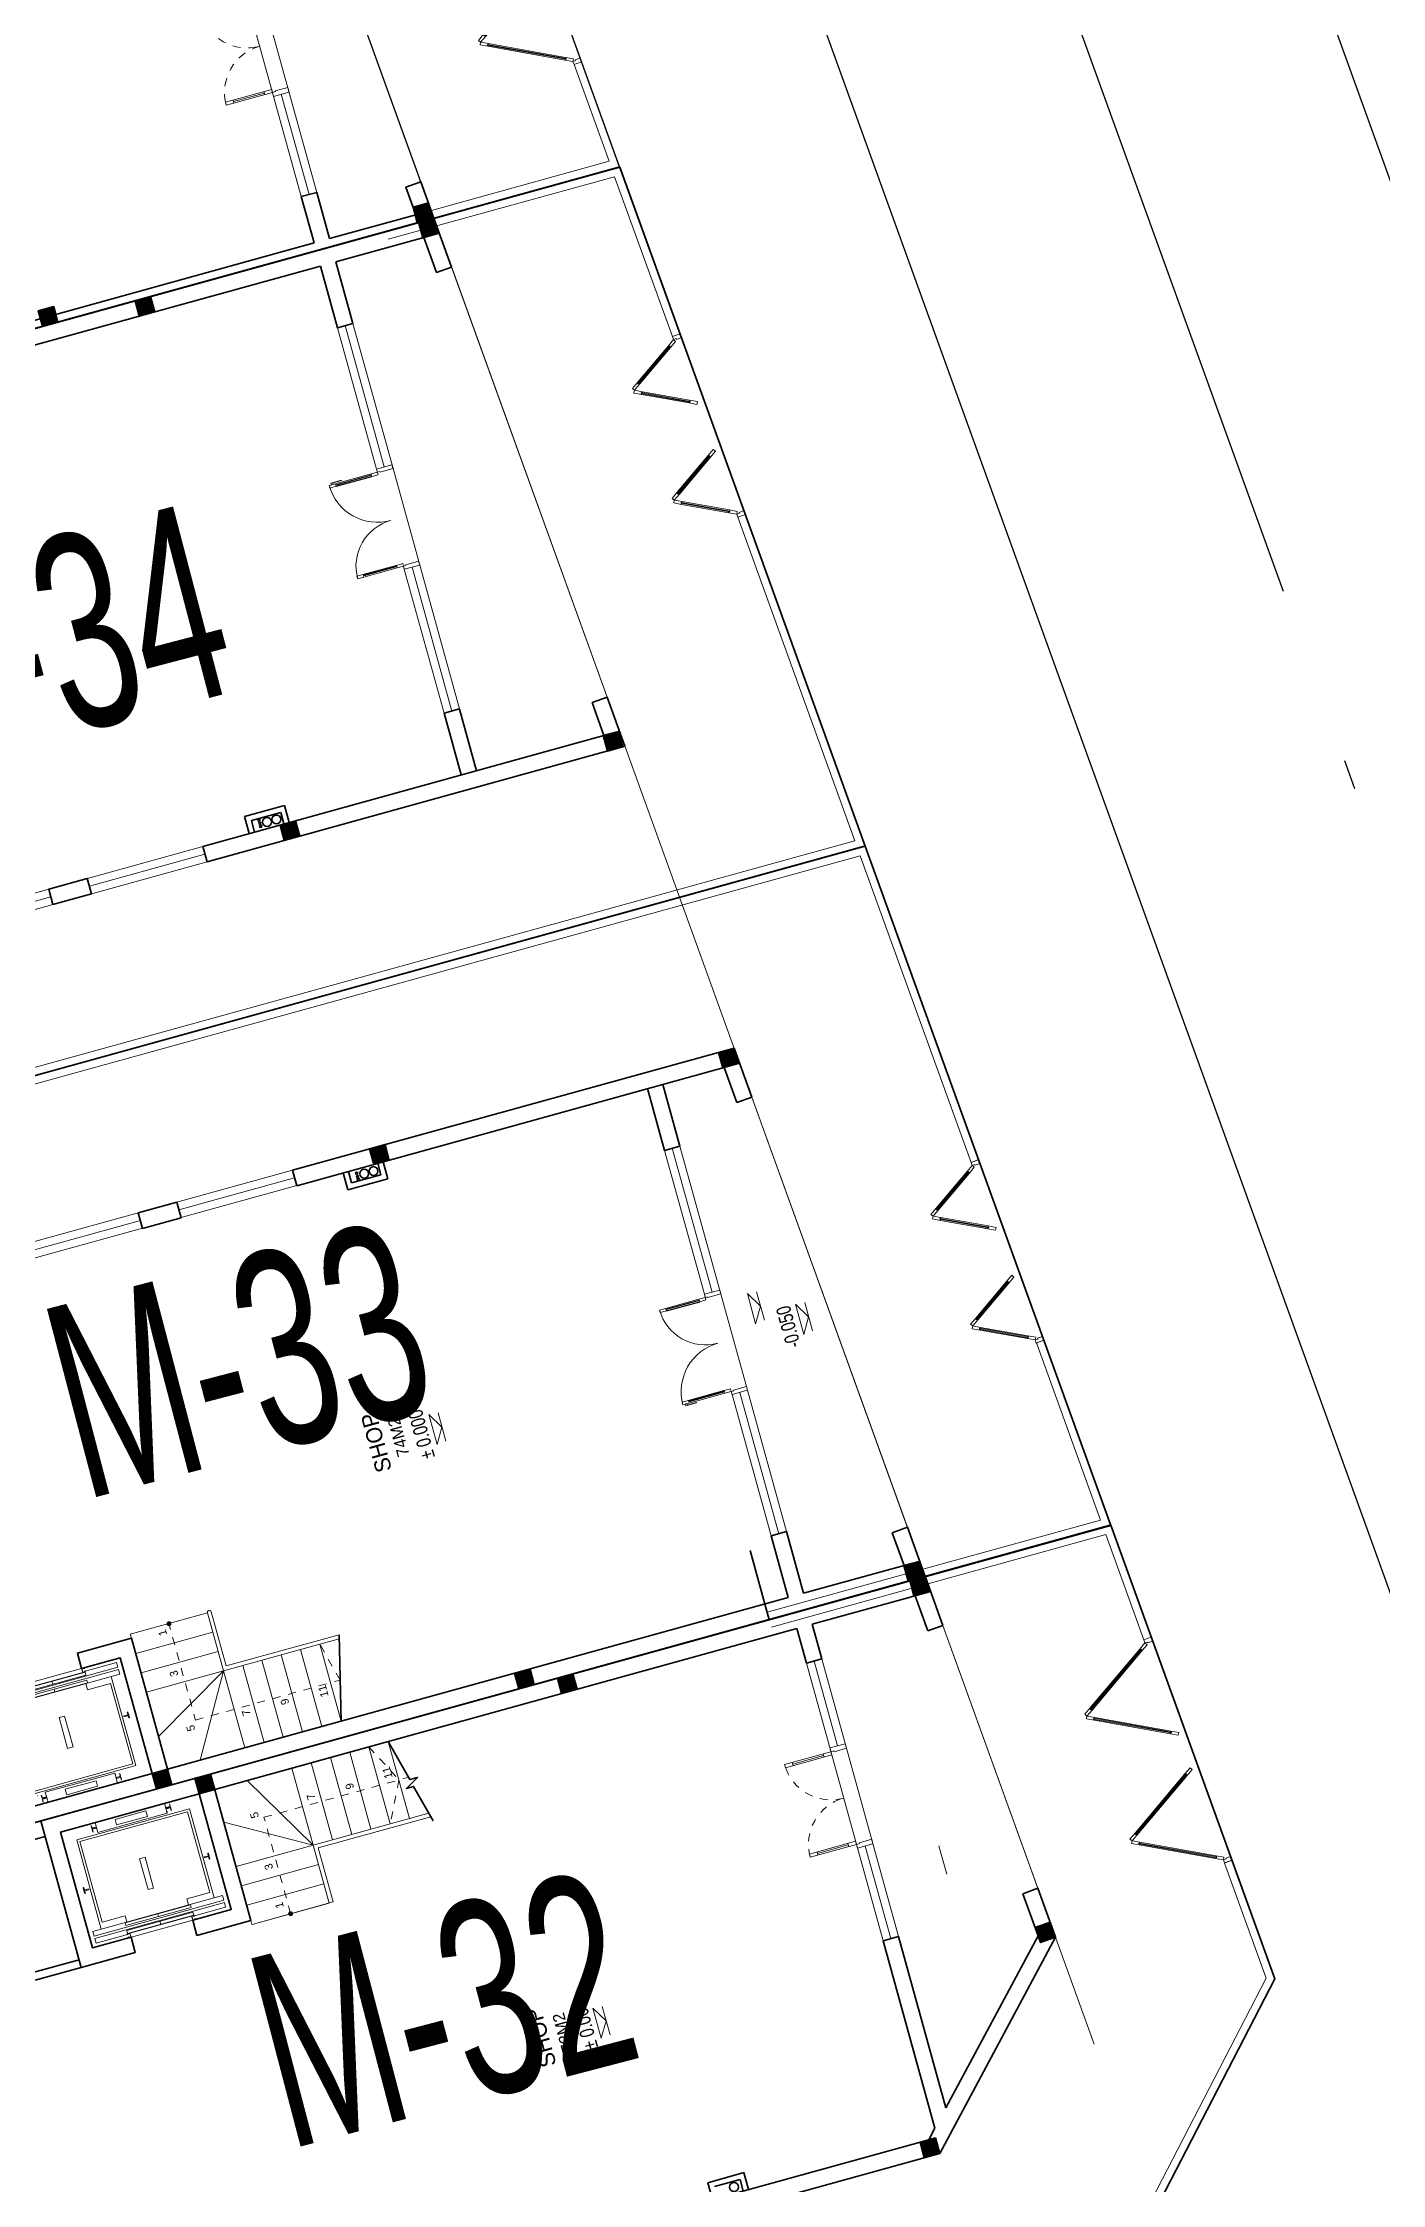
# Model space of a CAD drawing. Header units: metres. Extents: x 568006 to 1139366, y 2064802 to 4131555.
# Drawn here: x 569965.82 to 569982.56, y 2065088.68 to 2065115.45 of the extents above; entities that cross this region are included whole.
import ezdxf
from ezdxf.enums import TextEntityAlignment as Align
from ezdxf.xclip import XClip

# ---------------------------------------------------------------- set-up
doc = ezdxf.new("R2010")
doc.units = ezdxf.units.M
doc.header["$XCLIPFRAME"] = 0
for name, pattern in [('$AUDIT_BAD_LTYPE2', [0]), ('ACAD_ISO10W100', [18.5, 12, -3, 0.5, -3]), ('HIDDEN', [0.375, 0.25, -0.125]), ('HIDDEN2', [0.1875, 0.125, -0.0625])]:
    doc.linetypes.add(name, pattern=pattern)
doc.layers.get('0').update_dxf_attribs({"linetype": 'CONTINUOUS'})
for name, color, linetype, lineweight in [('-CONCRETE', 1, 'CONTINUOUS', 35), ('-DIM', 9, 'CONTINUOUS', 13), ('-DOOR', 137, 'CONTINUOUS', 9), ('-HATCH', 8, 'CONTINUOUS', 5), ('-KH', 143, 'CONTINUOUS', 13), ('-LINE1', 7, 'CONTINUOUS', 18), ('-LINE2', 252, 'CONTINUOUS', 9), ('-TEXT', 7, 'CONTINUOUS', 15), ('-WALL', 4, 'CONTINUOUS', 35), ('hung-demlonha', 7, 'CONTINUOUS', 15)]:
    doc.layers.add(name, color=color, linetype=linetype, lineweight=lineweight)
for name, color, linetype in [('12. NET DIM', 7, 'CONTINUOUS'), ('APOLIC', 7, 'CONTINUOUS'), ('datOlienke', 42, 'CONTINUOUS'), ('ghi_chu', 7, 'CONTINUOUS'), ('LogDg', 7, 'CONTINUOUS'), ('LoLK', 6, 'CONTINUOUS'), ('TEXT25', 2, 'CONTINUOUS'), ('TimDg', 222, 'CONTINUOUS'), ('ViaHeS', 32, 'CONTINUOUS')]:
    doc.layers.add(name, color=color, linetype=linetype)
doc.styles.add('1', font='arial.ttf')
doc.styles.add('kieuchuDim', font='arial.ttf', dxfattribs={"width": 0.75})
doc.styles.add('QH1', font='arialbd.ttf', dxfattribs={"width": 0.8})
doc.styles.add('SVN_AVO_thuong', font='')
doc.styles.add('T1', font='', dxfattribs={"height": 200})
doc.styles.get('SVN_AVO_thuong').set_extended_font_data('SVN-Avo')
doc.styles.get('T1').set_extended_font_data('VNgeometric Light')

# ---------------------------------------------------------------- blocks, each defined once
blk = doc.blocks.new('C2')
at = {"layer": '-LINE1', "lineweight": 18}
blk.add_line((191910, -38809), (191841, -38737), dxfattribs=at)
at = {"ltscale": 100}
for p, q in [((191812, -37952), (192387, -38121)), ((192397, -38087), (191821, -37918)), ((191847, -38612), (191705, -38029)), ((191739, -38021), (191881, -38604))]:
    blk.add_line(p, q, dxfattribs=at)
for points in [[(191716, -37924), (191739, -38021), (191727, -38024), (191725, -38014), (191715, -38016), (191717, -38026), (191705, -38029), (191682, -37932)], [(191716, -37924), (191812, -37952), (191815, -37940), (191805, -37937), (191808, -37927), (191818, -37930), (191821, -37918), (191725, -37890)], [(192394, -38099), (192403, -38102), (192400, -38111), (192391, -38109), (192387, -38121), (192483, -38149), (192493, -38115), (192397, -38087)], [(191902, -38728), (191895, -38735), (191870, -38709), (191841, -38737), (191910, -38809), (191947, -38775)], [(191859, -38609), (191861, -38619), (191871, -38616), (191869, -38607), (191881, -38604), (191904, -38701), (191870, -38709), (191847, -38612)]]:
    blk.add_lwpolyline(points, close=True, dxfattribs=at)
at = {"color": 8, "ltscale": 100}
for points in [[(191808, -37927), (191805, -37937), (192400, -38111), (192403, -38102)], [(191715, -38016), (191725, -38014), (191871, -38616), (191861, -38619)]]:
    blk.add_lwpolyline(points, close=True, dxfattribs=at)
blk = doc.blocks.new('sđfgdgđ')
at = {"layer": '-KH'}
blk.add_line((1.706, -2.649), (1.804, -3.004), dxfattribs=at)
blk.add_lwpolyline([(1.693, -3.046), (1.59, -2.67), (1.755, -2.827)], close=True, dxfattribs=at)
blk.add_solid([(1.755, -2.827), (1.641, -2.858), (1.693, -3.046), (1.755, -2.827)], dxfattribs=at)
at = {"layer": '-LINE1'}
for p, q in [((-15.302, -2.256), (3.001, 2.8)), ((3.001, 2.8), (4.386, -1.03)), ((4.48, -0.996), (4.386, -1.03)), ((5.297, -3.253), (5.203, -3.287)), ((5.203, -3.287), (6.003, -5.5)), ((6.003, -5.5), (1.837, -6.651))]:
    blk.add_line(p, q, dxfattribs=at)
at = {"layer": '-WALL'}
for p, q in [((-15.425, -2.186), (3.064, 2.921)), ((3.064, 2.921), (6.134, -5.568)), ((6.134, -5.568), (-13.028, -10.861)), ((1.864, -6.747), (1.624, -5.88))]:
    blk.add_line(p, q, dxfattribs=at)
at = {"layer": '-DOOR', "yscale": 0.001, "zscale": 0.001}
for p, xscale, rotation in [((-184.596, 49.854), -0.001, 153.5144509774252), ((-107.506, -163.289), 0.001, 66.25410673547186)]:
    blk.add_blockref('C2', p, dxfattribs=dict(at, xscale=xscale, rotation=rotation))
blk = doc.blocks.new('fdfdgfghf')
at = {"layer": '-LINE1'}
for p, q in [((1, 7.435), (-1.833, 6.652)), ((1.723, 5.436), (1, 7.435)), ((1.817, 5.47), (1.723, 5.436)), ((2.633, 3.213), (2.539, 3.179)), ((4.002, -0.866), (2.539, 3.179)), ((-14.286, -5.918), (4.002, -0.866))]:
    blk.add_line(p, q, dxfattribs=at)
at = {"layer": '-WALL'}
for p, q in [((1.063, 7.556), (-16.752, 2.634)), ((4.133, -0.933), (1.063, 7.556)), ((-14.355, -6.041), (4.133, -0.933))]:
    blk.add_line(p, q, dxfattribs=at)
at = {"layer": '-DOOR', "yscale": 0.0009999999999999998, "zscale": 0.0009999999999999998}
for p, xscale, rotation in [((-187.26, 56.321), -0.0009999999999999998, 153.514450976141), ((-110.169, -156.822), 0.0009999999999999998, 66.25410673418784)]:
    blk.add_blockref('C2', p, dxfattribs=dict(at, xscale=xscale, rotation=rotation))
blk = doc.blocks.new('CONG2')
at = {"layer": '-LINE1', "lineweight": 18}
blk.add_line((257137, -126793), (257137, -126693), dxfattribs=at)
at = {"ltscale": 100}
for p, q in [((255907, -126606), (256397, -125757)), ((256427, -125775), (255937, -126623)), ((256527, -125775), (257017, -126623)), ((257047, -126606), (256557, -125757))]:
    blk.add_line(p, q, dxfattribs=at)
at = {"color": 8, "ltscale": 100}
for points in [[(256412, -125755), (256421, -125760), (255921, -126626), (255912, -126621)], [(256541, -125755), (256533, -125760), (257033, -126626), (257041, -126621)]]:
    blk.add_lwpolyline(points, close=True, dxfattribs=at)
at = {"ltscale": 100}
for points in [[(256477, -125688), (256427, -125775), (256416, -125768), (256421, -125760), (256412, -125755), (256407, -125763), (256397, -125757), (256447, -125671)], [(256477, -125688), (256527, -125775), (256538, -125768), (256533, -125760), (256541, -125755), (256546, -125763), (256557, -125757), (256507, -125671)], [(255917, -126612), (255912, -126621), (255921, -126626), (255926, -126617), (255937, -126623), (255887, -126710), (255857, -126693), (255907, -126606)], [(257036, -126612), (257041, -126621), (257033, -126626), (257028, -126617), (257017, -126623), (257067, -126710), (257097, -126693), (257047, -126606)], [(257087, -126728), (257097, -126728), (257097, -126693), (257137, -126693), (257137, -126793), (257087, -126793)]]:
    blk.add_lwpolyline(points, close=True, dxfattribs=at)
blk = doc.blocks.new('sfffsfsf')
at = {"layer": '-KH'}
blk.add_line((2.081, -1.943), (1.982, -1.589), dxfattribs=at)
at = {"layer": '-LINE1', "linetype": 'Continuous', "ltscale": 10}
for p, q in [((-0.109, 1.146), (4.069, 2.302)), ((4.069, 2.302), (4.545, 0.986)), ((4.545, 0.986), (4.638, 1.02)), ((5.553, -1.802), (5.646, -1.768)), ((5.553, -1.802), (6.074, -3.242)), ((6.074, -3.242), (2.995, -9.201))]:
    blk.add_line(p, q, dxfattribs=at)
at = {"layer": '-WALL'}
for p, q in [((-15.027, -2.876), (4.131, 2.422)), ((4.131, 2.422), (6.183, -3.251)), ((6.183, -3.251), (3.064, -9.285))]:
    blk.add_line(p, q, dxfattribs=at)
at = {"layer": '-DOOR', "yscale": 0.0009880931319349857, "zscale": 0.0009880931319349857}
for p, xscale, rotation in [((-26.759, -280.52), 0.0009880931319349857, 109.8842788482779), ((-198.584, 194.549), -0.0009880931319349855, 109.8842788483019)]:
    blk.add_blockref('CONG2', p, dxfattribs=dict(at, xscale=xscale, rotation=rotation))
blk = doc.blocks.new('A$C5C575821')
at = {"layer": '-CONCRETE'}
h = blk.add_hatch(color=256, dxfattribs=at)
h.dxf.hatch_style = 1
h.paths.add_polyline_path([(0, 200), (0, 0), (200, 0), (200, 200)])
blk.add_lwpolyline([(0, 0), (200, 0), (200, 200), (0, 200)], close=True, dxfattribs=at)
blk = doc.blocks.new('*U232')
for p, q in [((-1210, 500), (-1250, 500)), ((-1230, 100), (-1230, 500)), ((-90, 500), (-50, 500)), ((-70, 100), (-70, 500)), ((-1210, 100), (-1250, 100)), ((-90, 100), (-50, 100))]:
    blk.add_line(p, q)
for points in [[(-1250, 0), (-1210, 0), (-1210, 600), (-1250, 600)], [(-50, 0), (-90, 0), (-90, 600), (-50, 600)], [(-1300, -200), (-1240, -200), (-1240, -40), (-1250, -40), (-1250, 0), (-1300, 0)], [(0, -200), (-60, -200), (-60, -40), (-50, -40), (-50, 0), (0, 0)]]:
    blk.add_lwpolyline(points, close=True)
at = {"linetype": 'HIDDEN', "ltscale": 0.1}
for centre, start, end in [((-1250, 0), 0, 90), ((-50, 0), 90, 180)]:
    blk.add_arc(centre, 600, start, end, dxfattribs=at)
blk = doc.blocks.new('A$C5B127434')
at = {"layer": '-DOOR'}
blk.add_lwpolyline([(700, 3934), (4600, 3934), (4600, 3734), (700, 3734)], close=True, dxfattribs=at)
blk.add_lwpolyline([(700, 3834), (2000, 3834)], dxfattribs=at)
at = {"layer": '-LINE1', "linetype": 'Continuous', "ltscale": 10}
blk.add_line((1383, 207), (1391, 108), dxfattribs=at)
blk.add_lwpolyline([(100, 3034), (100, 108), (1383, 207)], dxfattribs=at)
at = {"layer": '-WALL'}
for p, q in [((0, 2407), (0, 16484)), ((100, 3934), (100, 9184)), ((700, 3934), (100, 3934)), ((700, 3734), (700, 3934)), ((700, 3734), (100, 3734)), ((100, 2616), (100, 3734))]:
    blk.add_line(p, q, dxfattribs=at)
blk.add_lwpolyline([(100, 2616), (465, 2644), (480, 2444), (0, 2407)], dxfattribs=at)
at = {"layer": '12. NET DIM'}
blk.add_lwpolyline([(6015, 465), (11000, 5851), (11000, 18484), (0, 18484), (0, 0)], close=True, dxfattribs=at)
blk.add_lwpolyline([(480, 2444), (4851, 2783)], dxfattribs=at)
at = {"layer": '-DOOR'}
blk.add_blockref('*U232', (3300, 3934), dxfattribs=at)
at = {"layer": '-DOOR', "xscale": -1, "rotation": 4.42525478137429}
blk.add_blockref('CONG2', (247978, 146363), dxfattribs=at)
at = {"layer": '-WALL'}
for p in [(0, 7284), (0, 2423)]:
    blk.add_blockref('A$C5C575821', p, dxfattribs=at)
blk = doc.blocks.new('*U231')
for points in [[(22, 564), (22, 734), (50, 734), (50, 706), (27, 706), (27, 564)], [(0, 0), (50, 0), (50, -40), (60, -40), (60, -246), (0, -246)], [(1599, 0), (1549, 0), (1549, -40), (1539, -40), (1539, -246), (1599, -246)]]:
    blk.add_lwpolyline(points, close=True)
for points in [[(50, 670), (90, 670), (90, 770), (50, 770), (50, 670)], [(50, 673), (50, 100)], [(1549, 629), (1509, 629), (1509, 729), (1549, 729), (1549, 629)], [(1549, 632), (1549, 100)], [(50, 100), (90, 100), (90, 0), (50, 0), (50, 100)], [(1549, 100), (1509, 100), (1509, 0), (1549, 0), (1549, 100)]]:
    blk.add_lwpolyline(points)
at = {"ltscale": 0.3}
for points in [[(820, 0, 0.414214), (50, 770, 0.414214)], [(820, 0, -0.414214), (1549, 729, -0.414214)]]:
    blk.add_lwpolyline(points, format="xyb", dxfattribs=at)
at = {"layer": 'APOLIC', "linetype": '$AUDIT_BAD_LTYPE2'}
for p, q in [((70, 100), (70, 670)), ((90, 670), (90, 100)), ((1509, 629), (1509, 100)), ((1529, 100), (1529, 629))]:
    blk.add_line(p, q, dxfattribs=at)
blk = doc.blocks.new('M34')
at = {"layer": '-CONCRETE'}
for centre, radius in [((280, 4564, 0), 55), ((249, 4655, 0), 13), ((291, 4655, 0), 13), ((329, 4655, 0), 13), ((280, 4443, 0), 55)]:
    blk.add_circle(centre, radius, dxfattribs=at)
at = {"layer": '-DOOR'}
for p, q in [((99, 8919), (99, 7418)), ((-1, 6919), (-1, 7419)), ((199, 6919), (199, 7419)), ((99, 6918), (99, 5419)), ((1000, 2068), (2867, 2068)), ((2867, 1968), (1000, 1968)), ((4167, 2068), (6000, 2069)), ((4167, 1968), (6000, 1969)), ((1000, 1868), (4167, 1868)), ((4167, 1868), (6000, 1869))]:
    blk.add_line(p, q, dxfattribs=at)
blk.add_lwpolyline([(199, 5419), (199, 8919), (-1, 8919), (-1, 5419)], close=True, dxfattribs=at)
blk.add_lwpolyline([(650, 50), (6350, 491)], dxfattribs=at)
at = {"layer": '-WALL', "linetype": 'Continuous', "ltscale": 10}
for p, q in [((7000, 542), (7000, 14619)), ((6800, 2069), (6800, 8919)), ((0, 5419), (0, 0)), ((200, 5419), (200, 216)), ((200, 2069), (1000, 2069)), ((6000, 2069), (6800, 2069)), ((200, 1869), (1000, 1869)), ((6000, 1869), (6800, 1869)), ((6800, 727), (6800, 1869)), ((6335, 691), (6800, 727)), ((6350, 491), (7000, 542)), ((0, 0), (650, 50)), ((200, 216), (635, 250))]:
    blk.add_line(p, q, dxfattribs=at)
at = {"layer": '-WALL', "color": 250}
for p, q in [((200, 7418), (0, 7418)), ((200, 6918), (0, 6918))]:
    blk.add_line(p, q, dxfattribs=at)
at = {"layer": '-WALL'}
for p, q in [((199, 5419), (-1, 5419)), ((0, 5419), (200, 5419)), ((420, 4818), (200, 4818)), ((420, 4298), (420, 4818)), ((350, 4748), (200, 4748)), ((350, 4368), (350, 4748)), ((350, 4368), (200, 4368)), ((420, 4298), (200, 4298)), ((1000, 2069), (1000, 1868)), ((6000, 2069), (6000, 1868)), ((6200, 1869), (6200, 1868))]:
    blk.add_line(p, q, dxfattribs=at)
blk.add_lwpolyline([(0, 7418), (200, 7418), (200, 6918), (0, 6918)], close=True, dxfattribs=at)
for points in [[(6350, 491), (6335, 691)], [(650, 50), (635, 250)]]:
    blk.add_lwpolyline(points, dxfattribs=at)
at = {"layer": 'LoLK'}
blk.add_lwpolyline([(7000, -1865), (7000, 16619), (-2000, 16619), (-2000, -2562)], close=True, dxfattribs=at)
at = {"layer": '-DOOR', "xscale": -0.8130081300813009, "yscale": 0.8130081300813009, "zscale": 0.8130081300813009}
blk.add_blockref('*U231', (4167, 2069), dxfattribs=at)
at = {"layer": '-WALL'}
for p in [(0, 4218), (6800, 4218), (6800, 542), (0, 26)]:
    blk.add_blockref('A$C5C575821', p, dxfattribs=at)
blk = doc.blocks.new('X-5M-DH-2-CORE$0$A$C75E80C28')
at = {"layer": '-LINE2', "linetype": 'Continuous', "ltscale": 2}
for p, q in [((-731, -149), (731, -149)), ((-731, -1305), (-731, -149)), ((-700, -179), (700, -179)), ((-700, -1225), (-700, -179)), ((-557, -113), (-560, -113)), ((-510, -22), (-510, -51)), ((-507, -22), (-510, -22)), ((-510, -109), (-510, -79)), ((-507, -22), (-507, -51)), ((-507, -109), (-507, -79)), ((-456, -57), (-501, -57)), ((-456, -60), (-501, -60)), ((-456, -70), (-501, -70)), ((-456, -73), (-501, -73)), ((-453, -63), (-453, -67)), ((-450, -63), (-450, -67)), ((450, -63), (450, -67)), ((453, -63), (453, -67)), ((456, -57), (501, -57)), ((456, -60), (501, -60)), ((456, -70), (501, -70)), ((456, -73), (501, -73)), ((457, -113), (460, -113)), ((507, -22), (510, -22)), ((507, -22), (507, -51)), ((507, -109), (507, -79)), ((510, -22), (510, -51)), ((510, -109), (510, -79)), ((700, -1225), (700, -179)), ((731, -1305), (731, -149)), ((840, -1305), (-840, -1305)), ((-840, -1365), (-840, -1305)), ((-700, -1225), (-400, -1225)), ((425, -1309), (-425, -1309)), ((-425, -1343), (-425, -1309)), ((-400, -1305), (-400, -1225)), ((0, -1309), (0, -1343)), ((700, -1225), (400, -1225)), ((400, -1305), (400, -1225)), ((425, -1343), (425, -1309)), ((840, -1365), (840, -1305)), ((840, -1365), (-840, -1365)), ((840, -1395), (-840, -1395)), ((-840, -1395), (-840, -1455)), ((-840, -1455), (-435, -1455)), ((-435, -1450), (-435, -1460)), ((-435, -1450), (-400, -1450)), ((-435, -1460), (-425, -1460)), ((-435, -1490), (-435, -1500)), ((-435, -1490), (-425, -1490)), ((-435, -1500), (-400, -1500)), ((-433, -1452), (-433, -1458)), ((-433, -1452), (-402, -1452)), ((-433, -1458), (-425, -1458)), ((-433, -1492), (-433, -1498)), ((-433, -1492), (-425, -1492)), ((-433, -1498), (-402, -1498)), ((430, -1406), (-430, -1406)), ((-430, -1406), (-430, -1446)), ((430, -1446), (-430, -1446)), ((425, -1343), (-425, -1343)), ((-425, -1458), (-425, -1460)), ((-425, -1490), (-425, -1492)), ((-402, -1452), (-402, -1498)), ((400, -1450), (-400, -1450)), ((-400, -1450), (-400, -1500)), ((0, -1406), (0, -1446)), ((400, -1450), (400, -1500)), ((435, -1450), (400, -1450)), ((435, -1500), (400, -1500)), ((402, -1452), (402, -1498)), ((433, -1452), (402, -1452)), ((433, -1498), (402, -1498)), ((433, -1458), (425, -1458)), ((425, -1458), (425, -1460)), ((435, -1460), (425, -1460)), ((425, -1490), (425, -1492)), ((435, -1490), (425, -1490)), ((433, -1492), (425, -1492)), ((430, -1406), (430, -1446)), ((433, -1452), (433, -1458)), ((433, -1492), (433, -1498)), ((435, -1450), (435, -1460)), ((840, -1455), (435, -1455)), ((435, -1490), (435, -1500)), ((840, -1395), (840, -1455))]:
    blk.add_line(p, q, dxfattribs=at)
for points in [[(-450, 0), (-450, -130), (450, -130), (450, 0)], [(-200, -29), (200, -29), (200, -101), (-200, -101)], [(-36, -584), (36, -584), (36, -984), (-36, -984)]]:
    blk.add_lwpolyline(points, close=True, dxfattribs=at)
for points in [[(-780, -789), (-751, -789, 0.414214), (-750, -788), (-750, -784), (-750, -780, 0.414214), (-751, -779), (-780, -779, -0.256978), (-784, -782), (-798, -782, -0.414214), (-801, -779), (-804, -750, 0.414214), (-807, -746), (-812, -746), (-812, -784), (-812, -822), (-807, -822, 0.414214), (-804, -818), (-801, -789, -0.414214), (-798, -786), (-784, -786, -0.256978), (-780, -789)], [(780, -789), (751, -789, -0.414214), (750, -788), (750, -784), (750, -780, -0.414214), (751, -779), (780, -779, 0.256978), (784, -782), (798, -782, 0.414214), (801, -779), (804, -750, -0.414214), (807, -746), (812, -746), (812, -784), (812, -822), (807, -822, -0.414214), (804, -818), (801, -789, 0.414214), (798, -786), (784, -786, 0.256978), (780, -789)]]:
    blk.add_lwpolyline(points, format="xyb", dxfattribs=at)
for centre, radius, start, end in [((-501, -51), 9.4, 180, 270), ((-501, -79), 9.4, 90, 180), ((-501, -51), 6.2, 180, 270), ((-501, -79), 6.2, 90, 180), ((-456, -63), 6.2, 360, 90), ((-456, -63), 3, 360, 90), ((-456, -67), 6.2, 270, 360), ((-456, -67), 3, 270, 360), ((456, -63), 6.2, 90, 180), ((456, -67), 6.2, 180, 270), ((456, -63), 3, 90, 180), ((456, -67), 3, 180, 270), ((501, -51), 6.2, 270, 360), ((501, -51), 9.4, 270, 360), ((501, -79), 9.4, 360, 90), ((501, -79), 6.2, 360, 90)]:
    blk.add_arc(centre, radius, start, end, dxfattribs=at)
blk = doc.blocks.new('A$C3F71457E')
at = {"layer": '-CONCRETE'}
blk.add_lwpolyline([(0, -100), (0, 400), (-1500, 400), (-1500, -1400), (0, -1400), (0, -900), (200, -900), (200, -1600), (-1700, -1600), (-1700, 600), (200, 600), (200, -100), (0, -100)], dxfattribs=at)
at = {"layer": '-LINE1'}
blk.add_line((0, -900), (0, -100), dxfattribs=at)
at = {"color": 2, "rotation": 90}
blk.add_blockref('X-5M-DH-2-CORE$0$A$C75E80C28', (-1500, -500), dxfattribs=at)
blk = doc.blocks.new('M33')
at = {"layer": '-HATCH', "true_color": 0x8c8896}
h = blk.add_hatch(color=252, dxfattribs=at)
h.dxf.hatch_style = 1
edge = h.paths.add_edge_path()
edge.add_arc((1950, 9269), 24.6, 0, 360)
at = {"layer": '-CONCRETE'}
for centre, radius in [((6671, 5506, 0), 13), ((6720, 5416, 0), 55), ((6709, 5506, 0), 13), ((6751, 5506, 0), 13), ((6720, 5295, 0), 55)]:
    blk.add_circle(centre, radius, dxfattribs=at)
at = {"layer": '-DOOR'}
for p, q in [((6901, 9770), (6901, 8270)), ((6801, 7770), (6801, 8270)), ((7001, 7770), (7001, 8270)), ((6901, 7770), (6901, 6270)), ((2833, 1720), (1000, 1720)), ((2833, 1620), (1000, 1620)), ((6000, 1720), (4133, 1720)), ((4133, 1620), (6000, 1620)), ((2833, 1520), (1000, 1520)), ((6000, 1520), (2833, 1520))]:
    blk.add_line(p, q, dxfattribs=at)
blk.add_lwpolyline([(6801, 6270), (6801, 9770), (7001, 9770), (7001, 6270)], close=True, dxfattribs=at)
at = {"layer": '-KH', "linetype": 'HIDDEN2', "ltscale": 5}
blk.add_line((700, 7394), (1200, 7519), dxfattribs=at)
at = {"layer": '-KH'}
for p, q in [((3593, 5324), (3225, 5324)), ((3699, 539), (3331, 539))]:
    blk.add_line(p, q, dxfattribs=at)
at = {"layer": '-KH', "linetype": 'HIDDEN2', "ltscale": 5}
blk.add_lwpolyline([(1974, 9269), (700, 9269), (700, 7394)], dxfattribs=at)
at = {"layer": '-KH'}
for points in [[(3214, 5442), (3604, 5442), (3409, 5324)], [(3320, 657), (3710, 657), (3515, 539)]]:
    blk.add_lwpolyline(points, close=True, dxfattribs=at)
blk.add_circle((1950, 9269), 24.6, dxfattribs=at)
for points in [[(3409, 5324), (3409, 5442), (3214, 5442), (3409, 5324)], [(3515, 539), (3515, 657), (3320, 657), (3515, 539)]]:
    blk.add_solid(points, dxfattribs=at)
at = {"layer": '-LINE1'}
for p, q in [((1200, 8769), (623, 9769)), ((1200, 9769), (1200, 8769)), ((1450, 8769), (1450, 9769)), ((1700, 8769), (1700, 9769)), ((1900, 9770), (1950, 9770)), ((1950, 9770), (1950, 8769)), ((1200, 8769), (200, 9346)), ((1200, 7269), (1200, 8769)), ((1200, 8769), (1950, 8769)), ((1250, 7256), (1250, 8719)), ((1250, 8719), (1950, 8719))]:
    blk.add_line(p, q, dxfattribs=at)
at = {"layer": '-LINE1', "lineweight": 18}
for p, q in [((1200, 8769), (200, 8769)), ((1200, 8519), (200, 8519)), ((1200, 8269), (200, 8269)), ((1200, 8019), (200, 8019)), ((1200, 7769), (200, 7769)), ((1200, 7519), (200, 7519))]:
    blk.add_line(p, q, dxfattribs=at)
at = {"layer": '-LINE1'}
blk.add_lwpolyline([(650, 50), (6350, 491)], dxfattribs=at)
blk.add_arc((1950, 8744), 25, 270, 90, dxfattribs=at)
at = {"layer": '-WALL', "linetype": 'Continuous', "ltscale": 10}
for p, q in [((0, 15470), (0, 0)), ((200, 1720), (200, 9770)), ((6800, 727), (6800, 6270)), ((7000, 542), (7000, 6270)), ((1000, 1720), (200, 1720)), ((6800, 1720), (6000, 1720)), ((200, 1520), (200, 216)), ((1000, 1520), (200, 1520)), ((6800, 1520), (6000, 1520)), ((6335, 691), (6800, 727)), ((6350, 491), (7000, 542)), ((0, 0), (650, 50)), ((200, 216), (635, 250))]:
    blk.add_line(p, q, dxfattribs=at)
at = {"layer": '-WALL', "color": 250}
for p, q in [((6800, 8270), (7000, 8270)), ((6800, 7770), (7000, 7770))]:
    blk.add_line(p, q, dxfattribs=at)
at = {"layer": '-WALL'}
for p, q in [((7000, 6270), (6800, 6270)), ((6801, 6270), (7001, 6270)), ((6580, 5149), (6580, 5669)), ((6580, 5669), (6800, 5669)), ((6650, 5219), (6650, 5599)), ((6650, 5599), (6800, 5599)), ((6580, 5149), (6800, 5149)), ((6650, 5219), (6800, 5219)), ((1000, 1720), (1000, 1520)), ((6000, 1720), (6000, 1520)), ((800, 1520), (800, 1520))]:
    blk.add_line(p, q, dxfattribs=at)
blk.add_lwpolyline([(7000, 8270), (6800, 8270), (6800, 7770), (7000, 7770)], close=True, dxfattribs=at)
for points in [[(200, 7519), (1250, 7256)], [(6350, 491), (6335, 691)], [(650, 50), (635, 250)]]:
    blk.add_lwpolyline(points, dxfattribs=at)
at = {"layer": 'LoLK'}
blk.add_lwpolyline([(9000, -1711), (9000, 17470), (0, 17470), (0, -2407)], close=True, dxfattribs=at)
at = {"layer": '-DOOR', "xscale": 0.8130081300813009, "yscale": 0.8130081300813009, "zscale": 0.8130081300813009}
blk.add_blockref('*U231', (2833, 1720), dxfattribs=at)
at = {"layer": '-WALL', "xscale": -1, "rotation": 180}
blk.add_blockref('A$C3F71457E', (1700, 10370), dxfattribs=at)
at = {"layer": '-WALL', "xscale": -1}
for p in [(200, 9770), (200, 5069), (7000, 5069), (7000, 542), (200, 21)]:
    blk.add_blockref('A$C5C575821', p, dxfattribs=at)
at = {"layer": '-TEXT', "style": 'T1'}
for s, p in [('5', (581, 9305)), ('3', (1295, 9326)), ('1', (1824, 9326)), ('7', (581, 8584)), ('9', (586, 8084)), ('11', (547, 7584))]:
    blk.add_text(s, height=100, rotation=0, dxfattribs=at).set_placement(p)
at = {"layer": '-TEXT', "style": '1', "width": 0.75}
for s, p in [('%%P 0.000', (3074, 5506)), ('-0.050', (3193, 727))]:
    blk.add_text(s, height=180, dxfattribs=at).set_placement(p)
at = {"layer": 'TEXT25'}
for s, height, rotation, style, p in [('SHOP', 200, 360, 'SVN_AVO_thuong', (3060, 6067)), ('74M2', 150, 0, 'T1', (3181, 5806))]:
    blk.add_text(s, height=height, rotation=rotation, dxfattribs=dict(at, style=style)).set_placement(p)
blk = doc.blocks.new('M32')
at = {"layer": '-HATCH', "true_color": 0x8c8896}
h = blk.add_hatch(color=252, dxfattribs=at)
h.dxf.hatch_style = 1
edge = h.paths.add_edge_path()
edge.add_arc((5050, 7023), 24.6, 0, 360)
at = {"layer": '-CONCRETE'}
blk.add_circle((280, 2591, 0), 55, dxfattribs=at)
at = {"layer": '-DOOR'}
blk.add_lwpolyline([(6350, -26), (2750, -26), (2750, -226), (6350, -226)], close=True, dxfattribs=at)
for points in [[(3950, -126), (2750, -128)], [(6350, -126), (5250, -126)]]:
    blk.add_lwpolyline(points, dxfattribs=at)
at = {"layer": '-KH', "linetype": 'HIDDEN2', "ltscale": 5}
blk.add_line((6300, 5148), (6800, 5273), dxfattribs=at)
at = {"layer": '-KH'}
blk.add_line((2525, 3578), (2893, 3578), dxfattribs=at)
at = {"layer": '-KH', "linetype": 'HIDDEN2', "ltscale": 5}
for points in [[(5050, 7023), (6300, 7023), (6300, 5148)], [(6800, 5523), (6300, 5273), (5800, 5523)]]:
    blk.add_lwpolyline(points, dxfattribs=at)
at = {"layer": '-KH'}
blk.add_lwpolyline([(2904, 3696), (2514, 3696), (2709, 3578)], close=True, dxfattribs=at)
blk.add_circle((5050, 7023), 24.6, dxfattribs=at)
blk.add_solid([(2709, 3578), (2709, 3696), (2904, 3696), (2709, 3578)], dxfattribs=at)
at = {"layer": '-LINE1'}
for p, q in [((5100, 7524), (5050, 7524)), ((5050, 6523), (5050, 7523)), ((5050, 7523), (5050, 6473)), ((5300, 6523), (5300, 7523)), ((5300, 7523), (5300, 6523)), ((5550, 6523), (5550, 7523)), ((5550, 7523), (5550, 6523)), ((5800, 7523), (5800, 6523)), ((5800, 6523), (6377, 7523)), ((5800, 6523), (6800, 7101)), ((5800, 6523), (5050, 6523)), ((5750, 6473), (5050, 6473)), ((5750, 5011), (5750, 6473)), ((5800, 5023), (5800, 6523))]:
    blk.add_line(p, q, dxfattribs=at)
at = {"layer": '-LINE1', "lineweight": 18}
for p, q in [((5800, 6523), (6800, 6523)), ((5800, 6273), (6800, 6273)), ((5800, 6023), (6800, 6023)), ((5800, 5773), (6800, 5773)), ((5800, 5523), (6800, 5523)), ((5800, 5273), (6800, 5273)), ((6800, 5023), (6800, 5023))]:
    blk.add_line(p, q, dxfattribs=at)
at = {"layer": '-LINE1'}
blk.add_lwpolyline([(2866, -2066), (6350, -1796)], dxfattribs=at)
at = {"layer": '-WALL'}
for p, q in [((6800, 9724), (6800, 11224)), ((5100, 9724), (5100, 10324)), ((5200, 9724), (5200, 10324)), ((6800, -26), (6800, 7524)), ((0, 4124), (0, 0)), ((200, 86), (200, 4124)), ((420, 2894), (200, 2894)), ((350, 2494), (350, 2824)), ((420, 2424), (420, 2894)), ((350, 2494), (200, 2494)), ((420, 2424), (200, 2424)), ((318, -26), (200, 86)), ((2218, -2116), (0, 0)), ((318, -26), (2750, -26)), ((2292, -1910), (527, -226)), ((527, -226), (2750, -226)), ((2750, -26), (2750, -226)), ((6350, -26), (6800, -26)), ((6350, -26), (6350, -226)), ((6350, -226), (6800, -226)), ((6800, -226), (6800, -1561)), ((6800, -1561), (6335, -1597)), ((2851, -1867), (2292, -1910)), ((7000, -1746), (6350, -1796)), ((2866, -2066), (2218, -2116))]:
    blk.add_line(p, q, dxfattribs=at)
for points in [[(6800, 5273), (6268, 5140), (6268, 5039), (6174, 5211), (6174, 5117), (5694, 4997)], [(6350, -1796), (6335, -1597)], [(2851, -1867), (2866, -2066)]]:
    blk.add_lwpolyline(points, dxfattribs=at)
at = {"layer": 'LoLK'}
blk.add_lwpolyline([(985, -4619), (7000, -4153), (7000, 15724), (-4000, 15724), (-4000, -4)], close=True, dxfattribs=at)
at = {"layer": '-DOOR', "xscale": -1}
blk.add_blockref('*U232', (3950, -26), dxfattribs=at)
at = {"layer": '-WALL', "rotation": 180}
blk.add_blockref('A$C3F71457E', (5300, 8124), dxfattribs=at)
at = {"layer": '-WALL', "xscale": -1}
for p in [(7000, 7524), (7000, 2824), (200, 0), (7000, -1746)]:
    blk.add_blockref('A$C5C575821', p, dxfattribs=at)
at = {"layer": '-WALL', "xscale": -1, "rotation": 4.425254777018576}
blk.add_blockref('A$C5C575821', (2418, -2101), dxfattribs=at)
at = {"layer": '-TEXT', "style": 'T1'}
for s, p in [('1', (5152, 7081)), ('3', (5652, 7081)), ('5', (6320, 7081)), ('7', (6352, 6338)), ('9', (6352, 5838)), ('11', (6352, 5338))]:
    blk.add_text(s, height=100, rotation=360, dxfattribs=at).set_placement(p)
at = {"layer": '-TEXT', "style": '1', "width": 0.75}
blk.add_text('%%P 0.000', height=180, dxfattribs=at).set_placement((2418, 3760))
at = {"layer": 'TEXT25'}
for s, height, rotation, style, p in [('SHOP', 200, 0, 'SVN_AVO_thuong', (2345, 4321)), ('72M2', 150, 360, 'T1', (2460, 4060))]:
    blk.add_text(s, height=height, rotation=rotation, dxfattribs=dict(at, style=style)).set_placement(p)
blk = doc.blocks.new('tmbc_khub')
at = {"layer": '-DIM', "color": 6}
for p, q in [((-175.406, 455.189), (-165.162, 426.865)), ((-177.663, 454.373), (-167.419, 426.049))]:
    blk.add_line(p, q, dxfattribs=at)
at = {"layer": 'datOlienke'}
blk.add_lwpolyline([(-175.406, 455.189), (-181.926, 458.558), (-281.941, 430.899), (-285.395, 424.756), (-277.202, 395.895), (-271.017, 392.418), (-168.281, 420.831), (-165.162, 426.865)], close=True, dxfattribs=at)
at = {"layer": 'LogDg'}
for points in [[(-92.717, 397.093), (-118.363, 468, 0.391769), (-136.467, 477.356), (-162.123, 470.26, 0.43702), (-167.514, 459.829), (-138.795, 380.427, 0.414214), (-128.551, 375.625), (-97.519, 386.849, 0.414214)], [(-291.432, 424.053), (-282.97, 394.244, 0.412228), (-273.142, 388.718), (-167.868, 417.832, 0.43702), (-162.478, 428.264), (-173.735, 459.389, 0.391769), (-183.391, 464.379), (-284.478, 436.422, 0.416202)]]:
    blk.add_lwpolyline(points, format="xyb", close=True, dxfattribs=at)
at = {"layer": 'TimDg', "linetype": 'ACAD_ISO10W100', "ltscale": 0.75}
blk.add_lwpolyline([(-88.135, 231.537), (-175.4, 472.813)], dxfattribs=at)
at = {"layer": 'ViaHeS'}
blk.add_lwpolyline([(-175.406, 455.189), (-181.926, 458.558), (-281.941, 430.899), (-285.395, 424.756), (-277.202, 395.895), (-271.017, 392.418), (-168.281, 420.831), (-165.162, 426.865)], close=True, dxfattribs=at)
at = {"layer": '12. NET DIM', "xscale": 0.001, "yscale": 0.001, "zscale": 0.001, "rotation": 105.4590312768055}
blk.add_blockref('A$C5B127434', (-173.354, 449.516), dxfattribs=at)
at = {"layer": 'ViaHeS'}
for name, p in [('fdfdgfghf', (-174.415, 441.956)), ('sđfgdgđ', (-173.346, 438.101)), ('sfffsfsf', (-171.345, 430.116))]:
    blk.add_blockref(name, p, dxfattribs=at)
at = {"layer": 'hung-demlonha', "color": 7, "ltscale": 5, "style": 'QH1', "width": 0.65}
for tag, p in [('BT04', (-109.598, 191.643)), ('BT06', (-305.798, 171.199)), ('BT05', (-282.572, 137.244))]:
    blk.add_attdef(tag, text='', height=3.96, rotation=0, dxfattribs=at).set_placement(p, align=Align.CENTER)
at = {"layer": 'datOlienke', "xscale": 0.001, "yscale": 0.001, "zscale": 0.001, "rotation": 105.4590240457493}
blk.add_blockref('M34', (-173.287, 442.272), dxfattribs=at)
at = {"layer": 'datOlienke', "xscale": 0.001, "yscale": 0.001, "zscale": 0.001, "rotation": 105.4590240897579}
blk.add_blockref('M33', (-169.534, 431.897), dxfattribs=at)
at = {"layer": 'ghi_chu', "lineweight": -2, "style": 'kieuchuDim', "width": 0.6}
blk.add_text('M-34', height=2.43, rotation=14.6755, dxfattribs=at).set_placement((-182.561, 441.808))
at = {"layer": 'datOlienke', "xscale": 0.0009999999999999998, "yscale": 0.0009999999999999998, "zscale": 0.0009999999999999998, "rotation": 105.459024062516}
blk.add_blockref('M32', (-169.351, 424.685), dxfattribs=at)
at = {"layer": 'ghi_chu', "lineweight": -2, "style": 'kieuchuDim', "width": 0.6}
for s, p in [('M-33', (-180.058, 432.846)), ('M-32', (-177.503, 424.728))]:
    blk.add_text(s, height=2.43, rotation=14.6755, dxfattribs=at).set_placement(p)

msp = doc.modelspace()

# ---------------------------------------------------------------- block references
at = {"layer": 'ghi_chu'}
ref = msp.add_blockref('tmbc_khub', (570146.383, 2064664.385), dxfattribs=at)
XClip(ref).set_block_clipping_path([(-286.8505220501, 326.7771365601), (-94.8938893643, 477.8301980081)])

doc.saveas('drawing.dxf')
